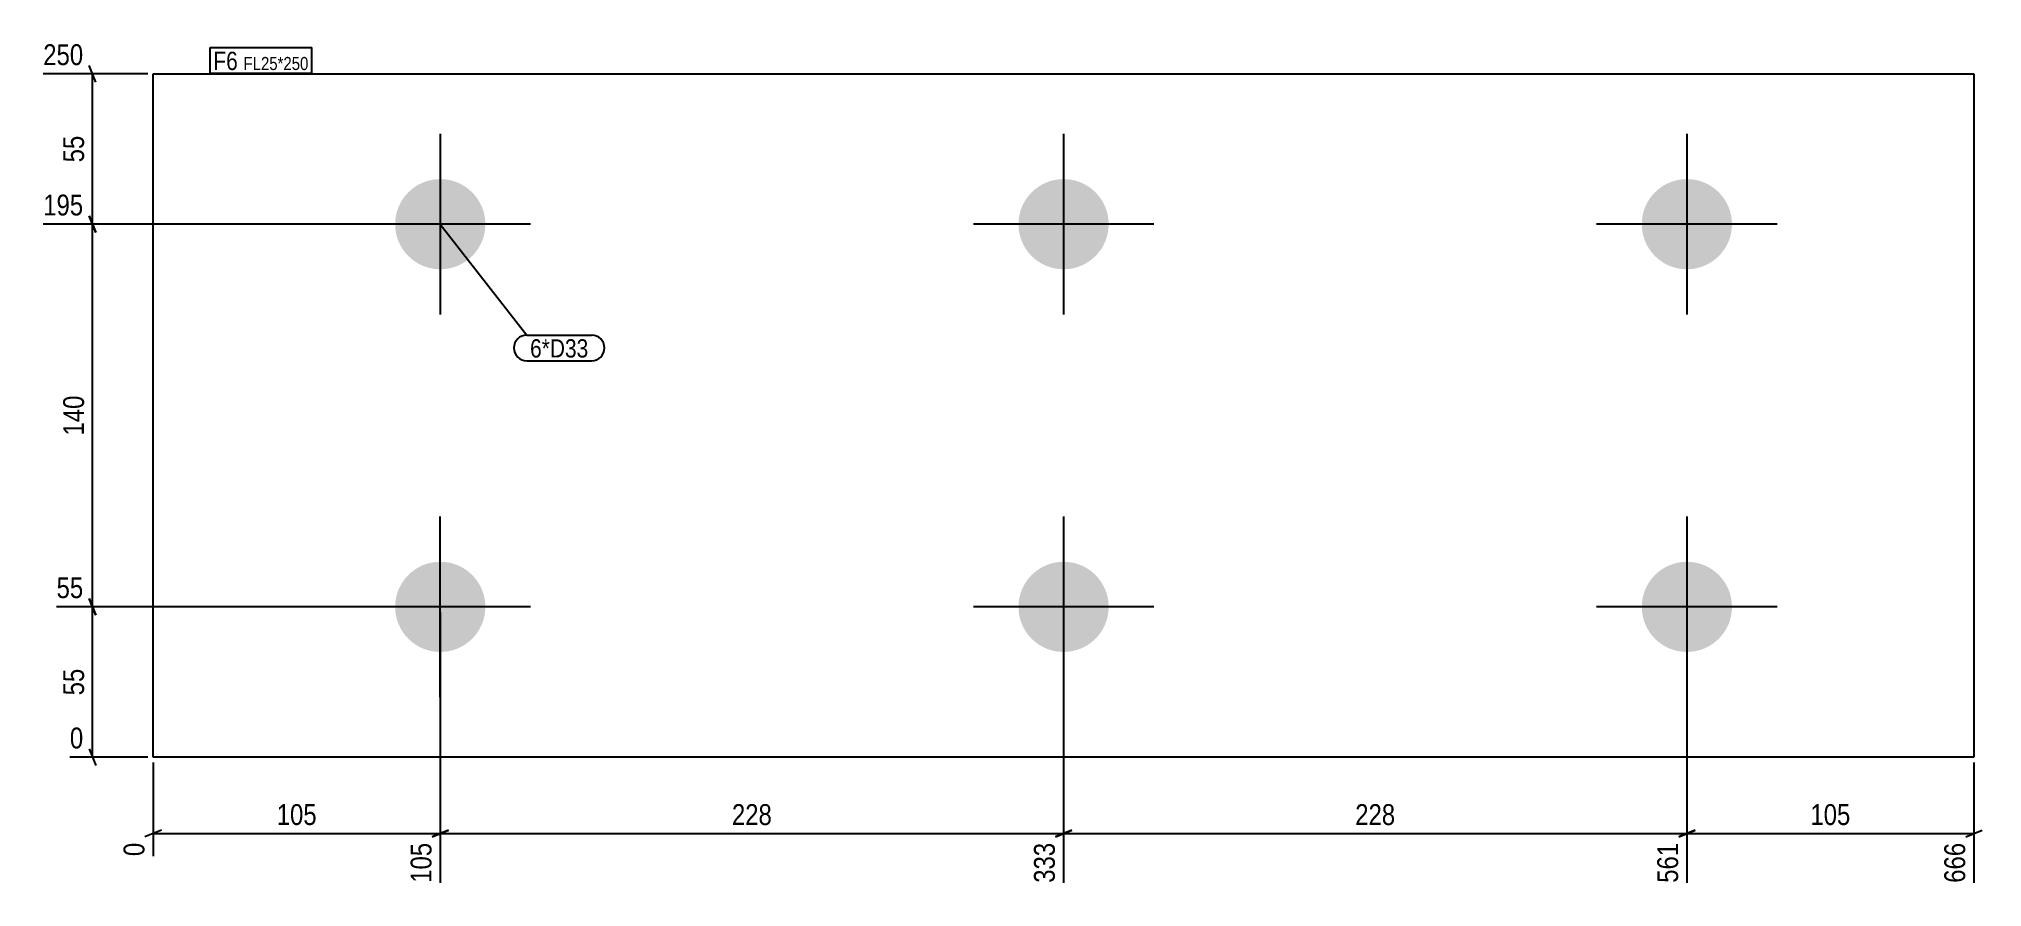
# Model space of a CAD drawing. Header units: millimetres. Extents: x 4 to 715, y 4 to 315.
import ezdxf

# ---------------------------------------------------------------- set-up
doc = ezdxf.new("R2010")
doc.units = ezdxf.units.MM
for name, color, linetype in [('MÅLSÆTNING', 7, 'Continuous'), ('STÅL', 7, 'Continuous'), ('TEKST', 7, 'Continuous')]:
    doc.layers.add(name, color=color, linetype=linetype)
doc.styles.add('Arial Narrow', font='ARIALN.TTF', dxfattribs={"height": 0.2})

msp = doc.modelspace()

# ---------------------------------------------------------------- hatches: boundary and pattern name
at = {"layer": 'STÅL', "linetype": 'Continuous'}
for points in [[(167.72, 246.94, -1), (134.72, 246.94, -1)], [(379.22, 230.44, -1), (379.22, 263.44, -1)], [(607.22, 230.44, -1), (607.22, 263.44, -1)], [(134.72, 106.94, -1), (167.72, 106.94, -1)], [(379.22, 90.44, -1), (379.22, 123.44, -1)], [(607.22, 90.44, -1), (607.22, 123.44, -1)]]:
    msp.add_hatch(color=3, dxfattribs=at).paths.add_polyline_path(points)

# ---------------------------------------------------------------- linework, layer by layer
at = {"layer": 'MÅLSÆTNING', "color": 7, "linetype": 'Continuous'}
for p, q in [((44.22, 301.94), (6, 301.94)), ((25.23, 298.94), (22.82, 304.94)), ((24.03, 246.94), (24.03, 301.94)), ((22.82, 249.94), (25.23, 243.94)), ((25.23, 243.94), (22.82, 249.94)), ((149.22, 246.94), (6, 246.94)), ((149.22, 246.94), (6, 246.94)), ((24.03, 106.94), (24.03, 246.94)), ((149.22, 106.94), (10.88, 106.94)), ((149.22, 106.94), (10.88, 106.94)), ((22.82, 109.94), (25.23, 103.94)), ((25.23, 103.94), (22.82, 109.94)), ((24.03, 51.94), (24.03, 106.94)), ((151.22, 104.94), (151.22, 6)), ((151.22, 104.94), (151.22, 6)), ((379.22, 104.94), (379.22, 6)), ((379.22, 104.94), (379.22, 6)), ((607.22, 104.94), (607.22, 6)), ((607.22, 104.94), (607.22, 6)), ((44.22, 51.94), (15.75, 51.94)), ((22.82, 54.94), (25.23, 48.94)), ((46.22, 49.94), (46.22, 15.75)), ((712.22, 49.94), (712.22, 6)), ((49.22, 25.23), (43.22, 22.82)), ((46.22, 24.03), (151.22, 24.03)), ((154.22, 25.23), (148.22, 22.82)), ((148.22, 22.82), (154.22, 25.23)), ((151.22, 24.03), (379.22, 24.03)), ((382.22, 25.23), (376.22, 22.82)), ((376.22, 22.82), (382.22, 25.23)), ((379.22, 24.03), (607.22, 24.03)), ((610.22, 25.23), (604.22, 22.82)), ((604.22, 22.82), (610.22, 25.23)), ((607.22, 24.03), (712.22, 24.03)), ((709.22, 22.82), (715.22, 25.23))]:
    msp.add_line(p, q, dxfattribs=at)
at = {"layer": 'STÅL', "color": 2, "linetype": 'Continuous'}
for p, q in [((46.22, 51.94), (46.22, 301.94)), ((46.22, 301.94), (712.22, 301.94)), ((712.22, 301.94), (712.22, 51.94)), ((712.22, 51.94), (46.22, 51.94))]:
    msp.add_line(p, q, dxfattribs=at)
at = {"layer": 'STÅL', "color": 3, "linetype": 'Continuous'}
for p, q in [((151.22, 279.94), (151.22, 213.94)), ((379.22, 279.94), (379.22, 213.94)), ((607.22, 279.94), (607.22, 213.94)), ((184.22, 246.94), (118.22, 246.94)), ((412.22, 246.94), (346.22, 246.94)), ((640.22, 246.94), (574.22, 246.94)), ((151.22, 73.94), (151.22, 139.94)), ((379.22, 139.94), (379.22, 73.94)), ((607.22, 139.94), (607.22, 73.94)), ((184.22, 106.94), (118.22, 106.94)), ((412.22, 106.94), (346.22, 106.94)), ((640.22, 106.94), (574.22, 106.94))]:
    msp.add_line(p, q, dxfattribs=at)

# ---------------------------------------------------------------- wipeouts: each hides what was drawn before it
at = {"color": 0}
msp.add_wipeout([(205.4, 198.17), (205.4, 205.17), (184.08, 205.17), (184.08, 198.17)], dxfattribs=at).dxf.layer = 'TEKST'

# ---------------------------------------------------------------- next in the draw order: wipeouts: each hides what was drawn before it
at = {"color": 0, "linetype": 'Continuous'}
for points in [[(22.22, 303.54), (22.22, 314.74), (4.4, 314.74), (4.4, 303.54)], [(22.22, 248.54), (22.22, 259.74), (4.4, 259.74), (4.4, 248.54)], [(22.22, 108.54), (22.22, 119.74), (9.28, 119.74), (9.28, 108.54)], [(22.22, 53.54), (22.22, 64.74), (14.15, 64.74), (14.15, 53.54)], [(44.62, 22.22), (33.42, 22.22), (33.42, 14.15), (44.62, 14.15)], [(149.62, 22.22), (138.42, 22.22), (138.42, 4.4), (149.62, 4.4)], [(377.62, 22.22), (366.42, 22.22), (366.42, 4.4), (377.62, 4.4)], [(605.62, 22.22), (594.42, 22.22), (594.42, 4.4), (605.62, 4.4)], [(710.62, 22.22), (699.42, 22.22), (699.42, 4.4), (710.62, 4.4)]]:
    msp.add_wipeout(points, dxfattribs=at).dxf.layer = 'MÅLSÆTNING'
at = {"color": 0}
for points, layer in [([(22.52, 280.92), (11.32, 280.92), (11.32, 267.97), (22.52, 267.97)], 'MÅLSÆTNING'), ([(22.52, 185.86), (11.32, 185.86), (11.32, 168.03), (22.52, 168.03)], 'MÅLSÆTNING'), ([(22.52, 85.92), (11.32, 85.92), (11.32, 72.97), (22.52, 72.97)], 'MÅLSÆTNING'), ([(107.63, 25.53), (107.63, 36.73), (89.81, 36.73), (89.81, 25.53)], 'MÅLSÆTNING'), ([(274.13, 25.53), (274.13, 36.73), (256.31, 36.73), (256.31, 25.53)], 'MÅLSÆTNING'), ([(502.13, 25.53), (502.13, 36.73), (484.31, 36.73), (484.31, 25.53)], 'MÅLSÆTNING'), ([(668.63, 25.53), (668.63, 36.73), (650.81, 36.73), (650.81, 25.53)], 'MÅLSÆTNING'), ([(77.17, 303.34), (77.17, 310.34), (68.22, 310.34), (68.22, 303.34)], 'TEKST'), ([(205.4, 198.17), (205.4, 205.17), (184.08, 205.17), (184.08, 198.17)], 'TEKST')]:
    msp.add_wipeout(points, dxfattribs=at).dxf.layer = layer

# ---------------------------------------------------------------- next in the draw order: linework, layer by layer
at = {"layer": 'TEKST', "color": 7, "linetype": 'Continuous'}
for p, q in [((151.22, 246.94), (182.88, 206.37)), ((182.88, 206.37), (206.6, 206.37)), ((182.88, 196.97), (206.6, 196.97))]:
    msp.add_line(p, q, dxfattribs=at)
for centre, start, end in [((182.88, 201.67), 90, 270), ((206.6, 201.67), 270, 90)]:
    msp.add_arc(centre, 4.7, start, end, dxfattribs=at)

# ---------------------------------------------------------------- next in the draw order: texts
at = {"layer": 'MÅLSÆTNING', "color": 3, "linetype": 'Continuous', "style": 'Arial Narrow'}
for s, height, p in [('250', 7.635, (6, 305.14)), ('195', 7.635, (6, 250.14)), ('55', 7.635, (10.88, 110.14)), ('0', 7.64, (15.75, 55.14))]:
    msp.add_text(s, height=height, dxfattribs=at).set_placement(p)
at = {"layer": 'MÅLSÆTNING', "color": 3, "style": 'Arial Narrow'}
for s, p in [('55', (20.93, 269.57)), ('140', (20.93, 169.63)), ('55', (20.93, 74.57))]:
    msp.add_text(s, height=7.635, rotation=90.00021, dxfattribs=at).set_placement(p)
for s, p in [('105', (91.41, 27.13)), ('228', (257.91, 27.13)), ('228', (485.91, 27.13)), ('105', (652.41, 27.13))]:
    msp.add_text(s, height=7.635, dxfattribs=at).set_placement(p)
at = {"layer": 'MÅLSÆTNING', "color": 3, "linetype": 'Continuous', "style": 'Arial Narrow'}
for s, height, p in [('0', 7.64, (43.02, 15.75)), ('105', 7.635, (148.02, 6)), ('333', 7.635, (376.02, 6)), ('561', 7.635, (604.02, 6)), ('666', 7.635, (709.02, 6))]:
    msp.add_text(s, height=height, rotation=90.00021, dxfattribs=at).set_placement(p)
at = {"layer": 'TEKST', "color": 3, "style": 'Arial Narrow'}
msp.add_text('6*D33', height=6.681, dxfattribs=at).set_placement((184.08, 198.17))

# ---------------------------------------------------------------- next in the draw order: wipeouts: each hides what was drawn before it
at = {"color": 0}
msp.add_wipeout([(77.17, 303.34), (77.17, 310.34), (68.22, 310.34), (68.22, 303.34)], dxfattribs=at).dxf.layer = 'TEKST'

# ---------------------------------------------------------------- next in the draw order: linework, layer by layer
at = {"layer": 'TEKST', "color": 7, "linetype": 'Continuous'}
msp.add_line((67.02, 302.14), (67.02, 311.54), dxfattribs=at)

# ---------------------------------------------------------------- next in the draw order: wipeouts: each hides what was drawn before it
at = {"color": 0}
msp.add_wipeout([(103.02, 303.34), (103.02, 308.34), (79.27, 308.34), (79.27, 303.34)], dxfattribs=at).dxf.layer = 'TEKST'

# ---------------------------------------------------------------- next in the draw order: wipeouts: each hides what was drawn before it
msp.add_wipeout([(103.02, 303.34), (103.02, 308.34), (79.27, 308.34), (79.27, 303.34)], dxfattribs=at).dxf.layer = 'TEKST'

# ---------------------------------------------------------------- next in the draw order: linework, layer by layer
at = {"layer": 'TEKST', "color": 7, "linetype": 'Continuous'}
for p, q in [((67.02, 311.54), (104.22, 311.54)), ((104.22, 302.14), (104.22, 311.54)), ((67.02, 302.14), (104.22, 302.14))]:
    msp.add_line(p, q, dxfattribs=at)

# ---------------------------------------------------------------- next in the draw order: texts
at = {"layer": 'TEKST', "color": 3, "style": 'Arial Narrow'}
for s, height, p in [('F6', 6.681, (68.22, 303.34)), ('FL25*250', 4.772, (79.27, 303.34))]:
    msp.add_text(s, height=height, dxfattribs=at).set_placement(p)

doc.saveas('drawing.dxf')
